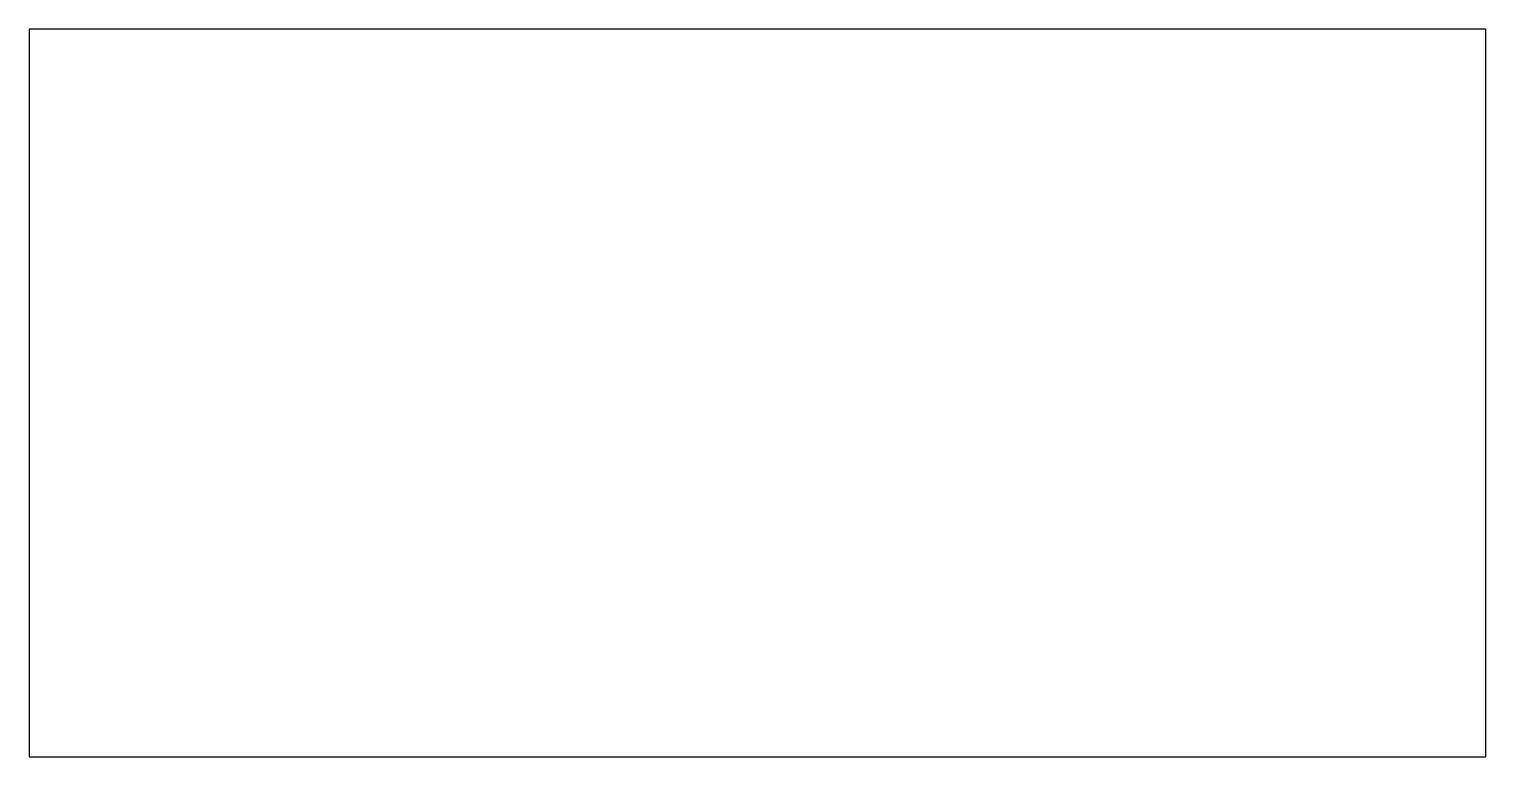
# Model space of a CAD drawing. Header units: metres. Extents: x 10 to 110, y 10 to 60.
import ezdxf

# ---------------------------------------------------------------- set-up
doc = ezdxf.new("R2010")
doc.units = ezdxf.units.M

msp = doc.modelspace()

# ---------------------------------------------------------------- linework, layer by layer
msp.add_lwpolyline([(10, 10), (110, 10), (110, 60), (10, 60), (10, 10)], close=True)

doc.saveas('drawing.dxf')
